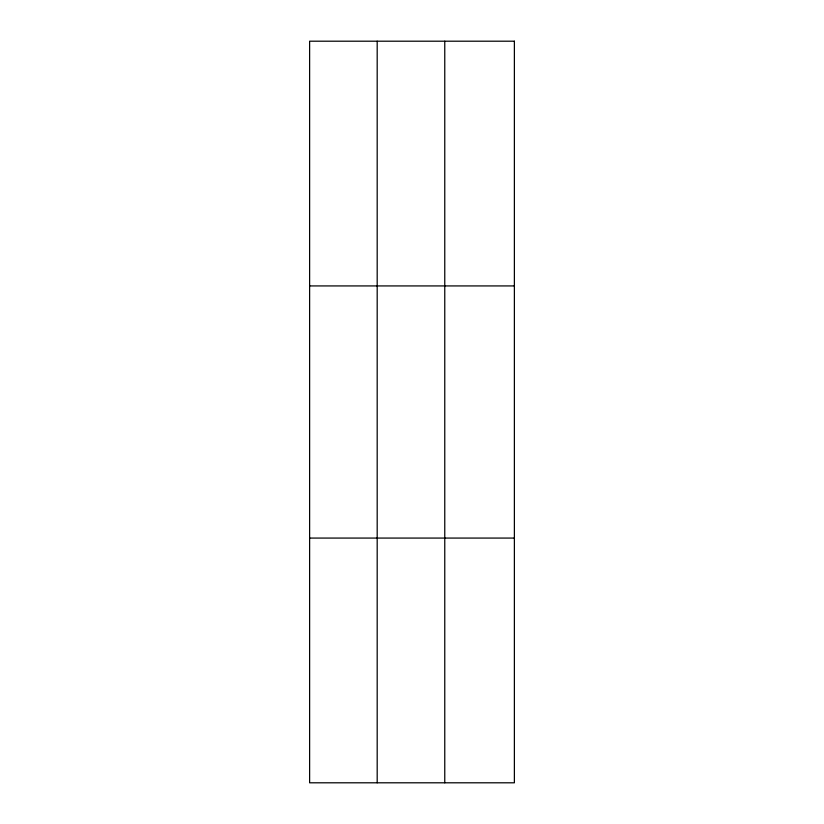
<?xml version="1.0" encoding="UTF-8"?>
<svg xmlns="http://www.w3.org/2000/svg" width="824" height="824" viewBox="0 0 824 824"><rect width="100%" height="100%" fill="white"/><g stroke="black" fill="none" stroke-linecap="round" stroke-linejoin="round"><path stroke-width="1.24" d="M377.186 41.2L377.186 782.8M444.764 41.2L444.764 782.8M309.618 285.928L514.382 285.928M309.618 538.072L514.382 538.072M514.382 41.2L514.382 782.8L309.618 782.8L309.618 41.2L514.382 41.2"/></g></svg>
